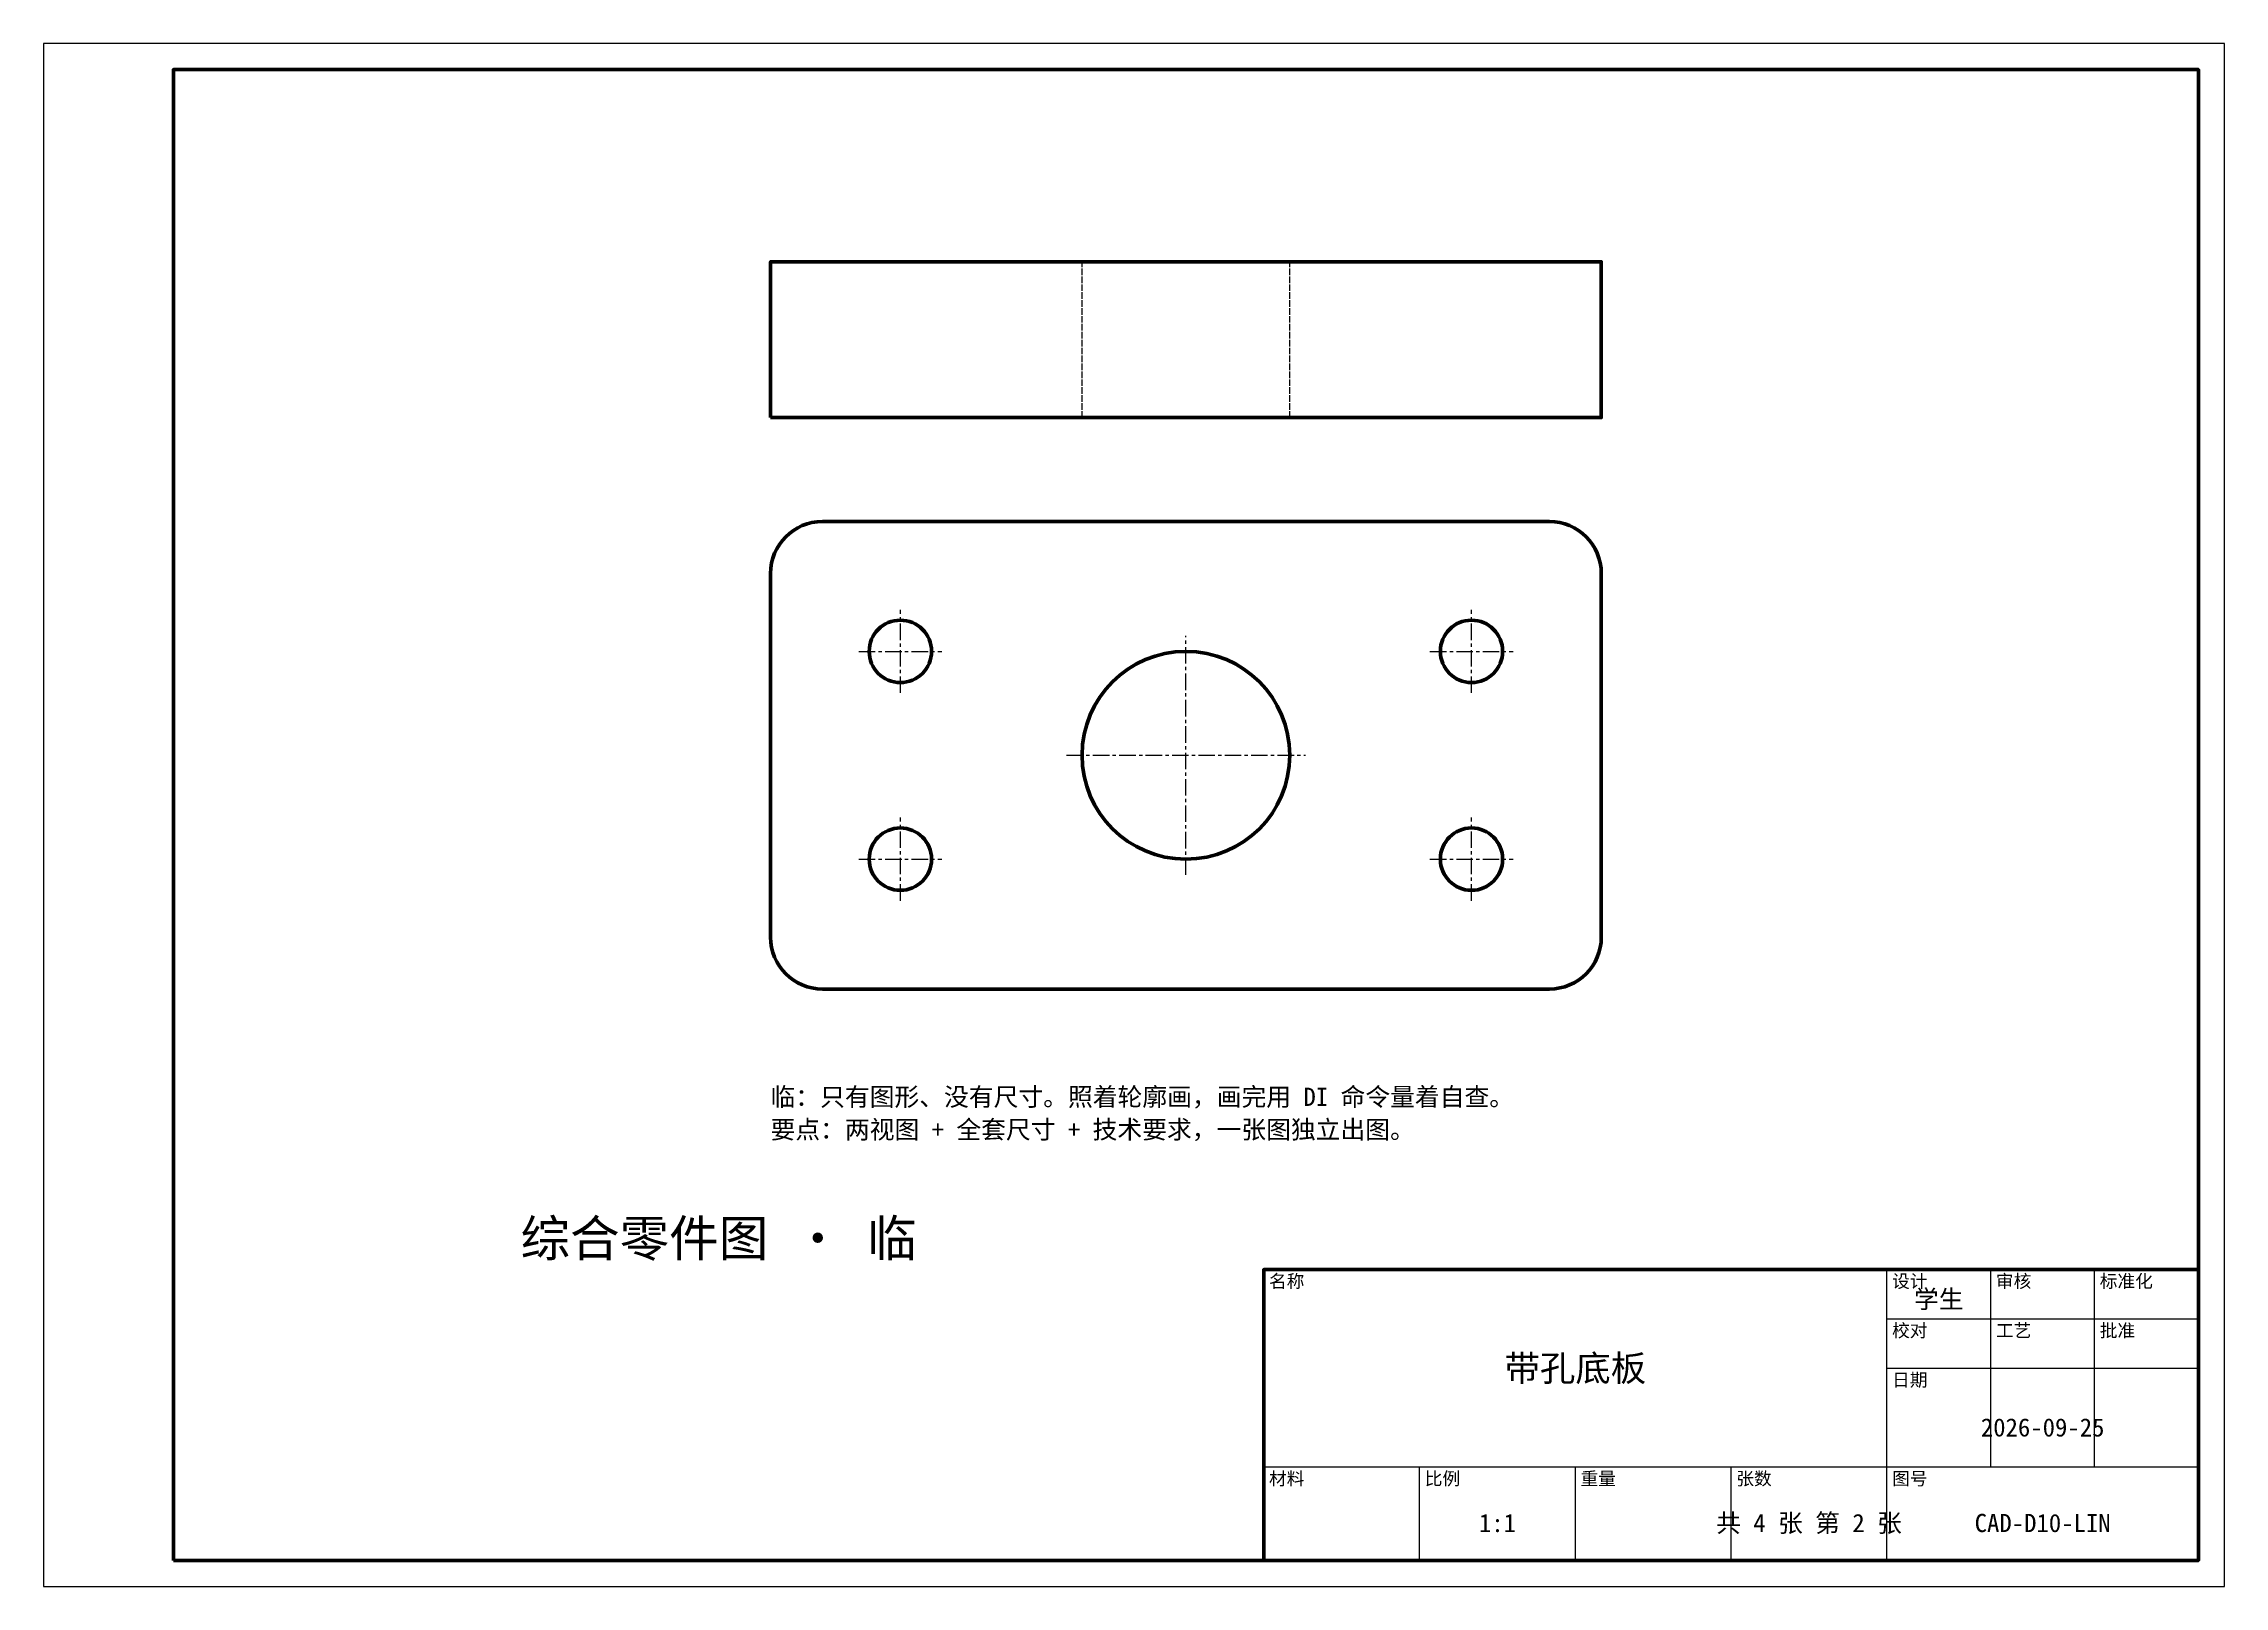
# Model space of a CAD drawing. Header units: millimetres. Extents: x 0 to 420, y 0 to 297.
import ezdxf
from ezdxf.enums import TextEntityAlignment as Align

# ---------------------------------------------------------------- set-up
doc = ezdxf.new("R2010")
doc.units = ezdxf.units.MM
doc.linetypes.add('CENTER', pattern=[5.08, 3.175, -0.635, 0.635, -0.635])
doc.linetypes.add('DASHED', pattern=[1.524, 1.27, -0.254])
for name, color, linetype, lineweight in [('图框', 7, 'CONTINUOUS', 70), ('文字', 7, 'CONTINUOUS', 25), ('粗实线', 7, 'CONTINUOUS', 70), ('细实线', 3, 'CONTINUOUS', 25), ('细点画线', 1, 'CENTER', 25), ('细虚线', 2, 'DASHED', 25)]:
    doc.layers.add(name, color=color, linetype=linetype, lineweight=lineweight)
doc.styles.add('长仿宋', font='simfang.ttf', dxfattribs={"width": 0.7})

msp = doc.modelspace()

# ---------------------------------------------------------------- linework, layer by layer
at = {"layer": '图框'}
for points in [[(25, 5), (415, 5), (415, 292), (25, 292)], [(235, 5), (415, 5), (415, 61), (235, 61)]]:
    msp.add_lwpolyline(points, close=True, dxfattribs=at)
at = {"layer": '粗实线'}
for p, q in [((150, 205), (290, 205)), ((140, 125), (140, 195)), ((300, 195), (300, 125)), ((290, 115), (150, 115))]:
    msp.add_line(p, q, dxfattribs=at)
msp.add_lwpolyline([(140, 225), (300, 225), (300, 255), (140, 255)], close=True, dxfattribs=at)
for centre, radius in [((165, 180), 6), ((275, 180), 6), ((220, 160), 20), ((165, 140), 6), ((275, 140), 6)]:
    msp.add_circle(centre, radius, dxfattribs=at)
for centre, start, end in [((150, 195), 90, 180), ((290, 195), 0, 90), ((150, 125), 180, 270), ((290, 125), 270, 360)]:
    msp.add_arc(centre, 10, start, end, dxfattribs=at)
at = {"layer": '细实线'}
for p, q in [((355, 5), (355, 61)), ((375, 23), (375, 61)), ((395, 23), (395, 61)), ((355, 51.5), (415, 51.5)), ((355, 42), (415, 42)), ((235, 23), (415, 23)), ((265, 5), (265, 23)), ((295, 5), (295, 23)), ((325, 5), (325, 23))]:
    msp.add_line(p, q, dxfattribs=at)
msp.add_lwpolyline([(0, 0), (420, 0), (420, 297), (0, 297)], close=True, dxfattribs=at)
at = {"layer": '细点画线'}
for p, q in [((165, 172), (165, 188)), ((275, 172), (275, 188)), ((220, 137), (220, 183)), ((157, 180), (173, 180)), ((267, 180), (283, 180)), ((197, 160), (243, 160)), ((165, 132), (165, 148)), ((275, 132), (275, 148)), ((157, 140), (173, 140)), ((267, 140), (283, 140))]:
    msp.add_line(p, q, dxfattribs=at)
at = {"layer": '细虚线'}
for p, q in [((200, 225), (200, 255)), ((240, 225), (240, 255))]:
    msp.add_line(p, q, dxfattribs=at)

# ---------------------------------------------------------------- texts
at = {"layer": '文字', "style": '长仿宋'}
for s, height, p in [('临：只有图形、没有尺寸。照着轮廓画，画完用 DI 命令量着自查。', 3.5, (140, 96)), ('要点：两视图 + 全套尺寸 + 技术要求，一张图独立出图。', 3.5, (140, 89.7)), ('名称', 2.5, (236, 60)), ('设计', 2.5, (356, 60)), ('审核', 2.5, (376, 60)), ('标准化', 2.5, (396, 60)), ('校对', 2.5, (356, 50.5)), ('工艺', 2.5, (376, 50.5)), ('批准', 2.5, (396, 50.5)), ('日期', 2.5, (356, 41)), ('材料', 2.5, (236, 22)), ('比例', 2.5, (266, 22)), ('重量', 2.5, (296, 22)), ('张数', 2.5, (326, 22)), ('图号', 2.5, (356, 22))]:
    msp.add_text(s, height=height, dxfattribs=at).set_placement(p, align=Align.TOP_LEFT)
for s, height, p in [('综合零件图 · 临', 7, (130, 67)), ('学生', 3.5, (365, 55.3)), ('带孔底板', 5, (295, 42)), ('2026-09-25', 3.5, (385, 30.6)), ('1:1', 3.5, (280, 12.2)), ('共 4 张 第 2 张', 3.5, (340, 12.2)), ('CAD-D10-LIN', 3.5, (385, 12.2))]:
    msp.add_text(s, height=height, dxfattribs=at).set_placement(p, align=Align.MIDDLE_CENTER)

doc.saveas('drawing.dxf')
